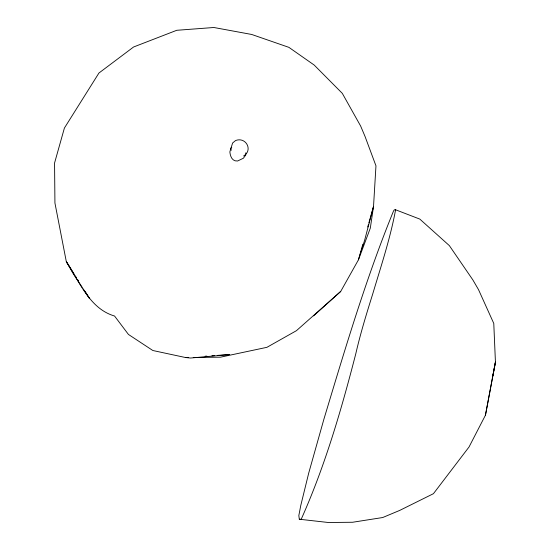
<?xml version="1.0" encoding="UTF-8"?>
<svg xmlns="http://www.w3.org/2000/svg" width="550" height="550" viewBox="0 0 550 550"><rect width="100%" height="100%" fill="white"/><g stroke="black" fill="none" stroke-linecap="round" stroke-linejoin="round"><path stroke-width="0.82" d="M245.802 152.817L245.74 155.017L243.409 158.221L237.6 160.999C232.169 161.514 230.264 156.351 229.866 151.931L230.89 148.211L231.749 147.345M395.601 209.777C390.308 238.377 381.019 266.138 372.721 293.975L372.364 295.123C366.272 314.476 360.353 333.905 355.809 353.691C341.316 409.949 324.961 466.228 301.173 519.303L299.31 519.227L298.829 515.577L300.761 505.533L308.688 473.186L323.909 419.162C345.043 349.106 365.867 278.74 393.553 210.932L394.371 209.777L395.601 209.777L419.794 219.086L449.357 245.623L472.828 279.874L478.514 289.637L493.776 323.441L495.433 362.086L485.457 415.174L469.026 446.992L433.434 493.687L399.712 510.414L382.704 517.529L352.591 522.259L328.35 522.5L299.31 519.227M485.457 415.174L495.433 362.086L492.869 375.691M362.856 244.221L358.449 259.813L340.718 291.424L296.443 330.674L266.936 347.318L220.522 357.177L193.277 357.466M367.73 226.985L368.424 224.524M368.892 222.881L373.526 206.463L375.966 165.839L365.021 136.414L360.628 126.019L342.306 93.356L314.194 65.058L288.894 47.355L251.714 34.471L213.888 27.5L176.763 30.291L133.574 46.998L98.938 73.026L64.398 128.054L54.567 163.006L54.931 202.998L66.316 261.656L73.343 273.859L82.246 287.403M313.589 315.886L340.718 291.424M243.567 156.021C253.316 150.219 245.926 136.537 235.586 140.539L232.609 143.007L230.883 148.548L231.248 150.294M188.155 357.376L185.611 357.548L152.852 350.515L128.439 334.441L114.558 316.03C89.43 308.626 79.468 281.518 66.316 261.656L73.968 273.797M205.116 356.228L206.807 356.111M211.894 355.768L214.438 355.596M217.834 355.369L229.701 354.564L190.554 358.029L185.611 357.548L188.169 357.521M83.188 288.826L89.279 298.093L85.222 291.665M75.316 275.942L76.67 278.087M77.571 279.517L78.471 280.947M373.526 206.463L370.308 228.14L358.449 259.813L364.664 240.151L373.526 206.463"/></g></svg>
